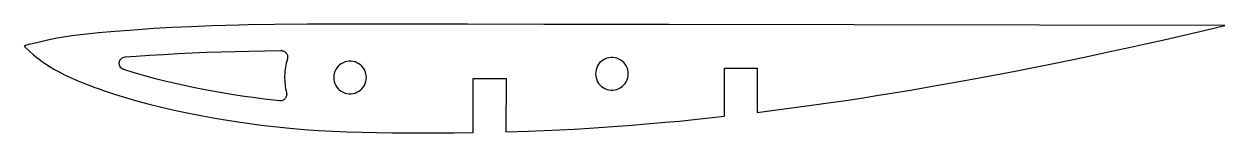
# Model space of a CAD drawing. Header units: millimetres. Extents: x 0 to 184, y 0 to 17.
import ezdxf

# ---------------------------------------------------------------- set-up
doc = ezdxf.new("R2010")
doc.units = ezdxf.units.MM

msp = doc.modelspace()

# ---------------------------------------------------------------- linework, layer by layer
for points in [[(174.56, 14.31), (177.64, 15.02), (180.69, 15.72), (183.66, 16.42), (98.62, 16.57), (79.52, 16.6), (67.84, 16.62), (63.32, 16.64), (56.2, 16.66), (51.83, 16.67), (47.94, 16.67), (43.34, 16.65), (38.3, 16.59), (34.26, 16.52), (32.91, 16.49), (30.83, 16.44), (28.73, 16.37), (25.57, 16.25), (22.61, 16.11), (19.85, 15.96), (17.42, 15.8), (16.11, 15.7), (13.9, 15.52), (11.38, 15.3), (10, 15.17), (8.65, 15.02), (7.33, 14.85), (6.04, 14.66), (4.82, 14.43), (3.39, 14.13), (1.96, 13.81), (0.75, 13.51), (0.25, 13.36), (0, 13.28), (0.27, 13.02), (0.91, 12.45), (1.38, 12.03), (1.83, 11.65), (2.31, 11.27), (2.84, 10.88), (3.43, 10.47), (4.01, 10.11), (4.65, 9.73), (5.38, 9.33), (6.19, 8.91), (7.09, 8.48), (8.11, 8.04), (9.23, 7.58), (10.47, 7.1), (10.67, 7.03), (11.35, 6.78), (12.18, 6.5), (13.07, 6.19), (14.01, 5.89), (15.67, 5.38), (17.39, 4.89), (19.12, 4.42), (20.81, 4), (21.91, 3.73), (22.95, 3.5), (24.94, 3.07), (27.02, 2.66), (29.18, 2.26), (31.43, 1.89), (33.13, 1.63), (34.86, 1.39), (35.56, 1.3), (36.27, 1.21), (37.72, 1.04), (39.18, 0.88), (40.63, 0.74), (42.85, 0.55), (45.03, 0.4), (47.22, 0.28), (49.39, 0.18), (51.64, 0.11), (53.93, 0.05), (56.26, 0.02), (58.6, 0), (60.69, 0), (62.86, 0.01), (65.77, 0.03), (68.7, 0.07), (68.71, 8.33), (73.71, 8.33), (73.7, 0.17), (77.17, 0.28), (79.53, 0.38), (81.87, 0.48), (84.19, 0.6), (86.47, 0.74), (88.61, 0.87), (90.81, 1.03), (93.01, 1.2), (95.18, 1.38), (98.03, 1.63), (100.22, 1.83), (102.47, 2.06), (104.77, 2.3), (107.11, 2.56), (107.11, 9.93), (112.11, 9.93), (112.11, 3.14), (116.26, 3.67), (120.45, 4.23), (123.41, 4.65), (125.68, 4.99), (128.01, 5.34), (130.35, 5.71), (132.65, 6.08), (135.57, 6.56), (138.64, 7.09), (141.83, 7.65), (144.99, 8.23), (149.11, 9), (151.58, 9.48), (154.91, 10.14), (158.19, 10.8), (161.92, 11.57), (166.3, 12.5), (169.2, 13.13), (171.51, 13.63)], [(40.31, 11.67), (40.31, 11.55), (40.3, 11.44), (40.27, 11.32), (40.18, 11.01), (40.11, 10.69), (40.04, 10.37), (39.98, 10.05), (39.94, 9.72), (39.9, 9.4), (39.88, 9.07), (39.86, 8.74), (39.86, 8.41), (39.87, 8.09), (39.89, 7.76), (39.92, 7.43), (39.96, 7.11), (40.01, 6.79), (40.07, 6.46), (40.14, 6.14), (40.16, 6.03), (40.17, 5.91), (40.16, 5.79), (40.14, 5.67), (40.1, 5.56), (40.05, 5.45), (39.99, 5.34), (39.92, 5.25), (39.83, 5.17), (39.74, 5.09), (39.64, 5.03), (39.53, 4.98), (39.42, 4.94), (39.3, 4.92), (39.18, 4.91), (39.06, 4.91), (38.16, 5.01), (36.76, 5.18), (35.73, 5.31), (35.39, 5.36), (33.73, 5.59), (32.06, 5.84), (30.01, 6.18), (27.95, 6.55), (25.88, 6.96), (23.82, 7.4), (21.76, 7.88), (20.1, 8.3), (18.47, 8.74), (16.85, 9.2), (15.26, 9.69), (15.1, 9.76), (14.96, 9.85), (14.83, 9.96), (14.72, 10.1), (14.64, 10.25), (14.59, 10.42), (14.56, 10.59), (14.57, 10.76), (14.6, 10.93), (14.67, 11.09), (14.76, 11.23), (14.87, 11.36), (15, 11.47), (15.15, 11.56), (15.31, 11.61), (15.48, 11.64), (16.27, 11.7), (17.15, 11.77), (19.21, 11.91), (21.34, 12.03), (23.52, 12.15), (25.73, 12.25), (27.94, 12.34), (30.13, 12.41), (32.28, 12.47), (34.36, 12.52), (36.81, 12.57), (39.3, 12.61), (39.42, 12.6), (39.53, 12.58), (39.64, 12.55), (39.75, 12.5), (39.85, 12.45), (39.95, 12.38), (40.03, 12.3), (40.11, 12.21), (40.17, 12.11), (40.23, 12.01), (40.27, 11.9), (40.29, 11.79)], [(92.41, 9.05), (92.39, 9.36), (92.33, 9.67), (92.23, 9.97), (92.1, 10.25), (91.93, 10.52), (91.73, 10.76), (91.5, 10.97), (91.25, 11.16), (90.97, 11.31), (90.68, 11.43), (90.37, 11.5), (90.06, 11.54), (89.75, 11.54), (89.44, 11.5), (89.13, 11.43), (88.84, 11.31), (88.57, 11.16), (88.31, 10.97), (88.08, 10.76), (87.88, 10.52), (87.72, 10.25), (87.58, 9.97), (87.48, 9.67), (87.43, 9.36), (87.41, 9.05), (87.43, 8.73), (87.48, 8.43), (87.58, 8.13), (87.72, 7.84), (87.88, 7.58), (88.08, 7.34), (88.31, 7.12), (88.57, 6.94), (88.84, 6.79), (89.13, 6.67), (89.44, 6.59), (89.75, 6.55), (90.06, 6.55), (90.37, 6.59), (90.68, 6.67), (90.97, 6.79), (91.25, 6.94), (91.5, 7.12), (91.73, 7.34), (91.93, 7.58), (92.1, 7.84), (92.23, 8.13), (92.33, 8.43), (92.39, 8.73)], [(52.36, 8.49), (52.34, 8.8), (52.28, 9.11), (52.18, 9.41), (52.05, 9.69), (51.88, 9.96), (51.68, 10.2), (51.45, 10.41), (51.2, 10.6), (50.92, 10.75), (50.63, 10.86), (50.33, 10.94), (50.02, 10.98), (49.7, 10.98), (49.39, 10.94), (49.09, 10.86), (48.8, 10.75), (48.52, 10.6), (48.27, 10.41), (48.04, 10.2), (47.84, 9.96), (47.67, 9.69), (47.54, 9.41), (47.44, 9.11), (47.38, 8.8), (47.36, 8.49), (47.38, 8.17), (47.44, 7.86), (47.54, 7.57), (47.67, 7.28), (47.84, 7.02), (48.04, 6.77), (48.27, 6.56), (48.52, 6.38), (48.8, 6.22), (49.09, 6.11), (49.39, 6.03), (49.7, 5.99), (50.02, 5.99), (50.33, 6.03), (50.63, 6.11), (50.92, 6.22), (51.2, 6.38), (51.45, 6.56), (51.68, 6.77), (51.88, 7.02), (52.05, 7.28), (52.18, 7.57), (52.28, 7.86), (52.34, 8.17)]]:
    msp.add_lwpolyline(points, close=True)

doc.saveas('drawing.dxf')
